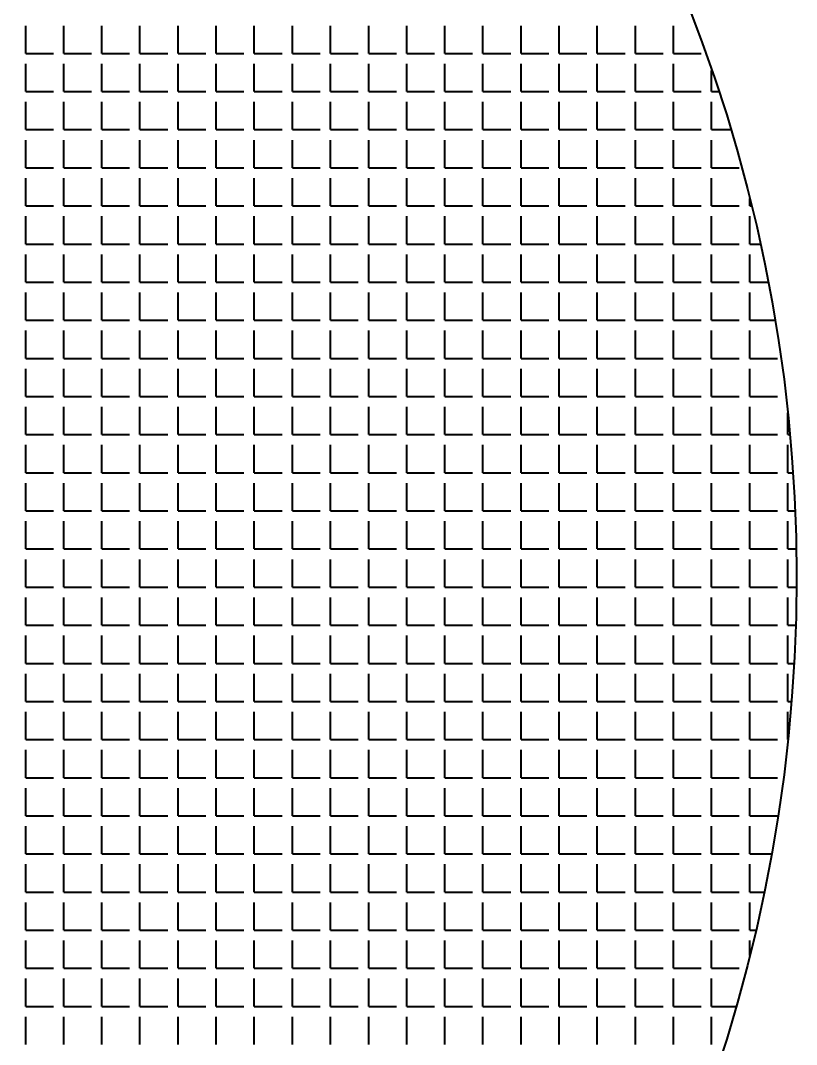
# Model space of a CAD drawing. Header units: millimetres. Extents: x 895788 to 1136524, y -21936 to 400945.
# Drawn here: x 929204.08 to 929220.85, y 272926.91 to 272949.03 of the extents above; entities that cross this region are included whole.
import ezdxf

# ---------------------------------------------------------------- set-up
doc = ezdxf.new("R2010")
doc.units = ezdxf.units.MM
doc.layers.add('GRANIT', color=10, linetype='Continuous', lineweight=30)

msp = doc.modelspace()

# ---------------------------------------------------------------- linework, layer by layer
at = {"layer": 'GRANIT', "color": 0, "linetype": 'Continuous', "lineweight": 40}
for p, q in [((929204.19, 272948.32), (929204.19, 272948.919)), ((929205.013, 272948.32), (929205.013, 272948.919)), ((929205.837, 272948.32), (929205.837, 272948.919)), ((929206.66, 272948.32), (929206.66, 272948.919)), ((929207.484, 272948.32), (929207.484, 272948.919)), ((929208.307, 272948.32), (929208.307, 272948.919)), ((929209.131, 272948.32), (929209.131, 272948.919)), ((929209.955, 272948.32), (929209.955, 272948.919)), ((929210.778, 272948.32), (929210.778, 272948.919)), ((929211.602, 272948.32), (929211.602, 272948.919)), ((929212.425, 272948.32), (929212.425, 272948.919)), ((929213.249, 272948.32), (929213.249, 272948.919)), ((929214.072, 272948.32), (929214.072, 272948.919)), ((929214.896, 272948.32), (929214.896, 272948.919)), ((929215.719, 272948.32), (929215.719, 272948.919)), ((929216.543, 272948.32), (929216.543, 272948.919)), ((929217.366, 272948.32), (929217.366, 272948.919)), ((929218.19, 272948.32), (929218.19, 272948.919)), ((929204.19, 272948.32), (929204.789, 272948.32)), ((929205.013, 272948.32), (929205.612, 272948.32)), ((929205.837, 272948.32), (929206.436, 272948.32)), ((929206.66, 272948.32), (929207.259, 272948.32)), ((929207.484, 272948.32), (929208.083, 272948.32)), ((929208.307, 272948.32), (929208.906, 272948.32)), ((929209.131, 272948.32), (929209.73, 272948.32)), ((929209.955, 272948.32), (929210.553, 272948.32)), ((929210.778, 272948.32), (929211.377, 272948.32)), ((929211.602, 272948.32), (929212.201, 272948.32)), ((929212.425, 272948.32), (929213.024, 272948.32)), ((929213.249, 272948.32), (929213.848, 272948.32)), ((929214.072, 272948.32), (929214.671, 272948.32)), ((929214.896, 272948.32), (929215.495, 272948.32)), ((929215.719, 272948.32), (929216.318, 272948.32)), ((929216.543, 272948.32), (929217.142, 272948.32)), ((929217.366, 272948.32), (929217.965, 272948.32)), ((929218.19, 272948.32), (929218.789, 272948.32)), ((929204.19, 272947.496), (929204.19, 272948.095)), ((929205.013, 272947.496), (929205.013, 272948.095)), ((929205.837, 272947.496), (929205.837, 272948.095)), ((929206.66, 272947.496), (929206.66, 272948.095)), ((929207.484, 272947.496), (929207.484, 272948.095)), ((929208.307, 272947.496), (929208.307, 272948.095)), ((929209.131, 272947.496), (929209.131, 272948.095)), ((929209.955, 272947.496), (929209.955, 272948.095)), ((929210.778, 272947.496), (929210.778, 272948.095)), ((929211.602, 272947.496), (929211.602, 272948.095)), ((929212.425, 272947.496), (929212.425, 272948.095)), ((929213.249, 272947.496), (929213.249, 272948.095)), ((929214.072, 272947.496), (929214.072, 272948.095)), ((929214.896, 272947.496), (929214.896, 272948.095)), ((929215.719, 272947.496), (929215.719, 272948.095)), ((929216.543, 272947.496), (929216.543, 272948.095)), ((929217.366, 272947.496), (929217.366, 272948.095)), ((929218.19, 272947.496), (929218.19, 272948.095)), ((929219.013, 272947.496), (929219.013, 272947.953)), ((929204.19, 272947.496), (929204.789, 272947.496)), ((929205.013, 272947.496), (929205.612, 272947.496)), ((929205.837, 272947.496), (929206.436, 272947.496)), ((929206.66, 272947.496), (929207.259, 272947.496)), ((929207.484, 272947.496), (929208.083, 272947.496)), ((929208.307, 272947.496), (929208.906, 272947.496)), ((929209.131, 272947.496), (929209.73, 272947.496)), ((929209.955, 272947.496), (929210.553, 272947.496)), ((929210.778, 272947.496), (929211.377, 272947.496)), ((929211.602, 272947.496), (929212.201, 272947.496)), ((929212.425, 272947.496), (929213.024, 272947.496)), ((929213.249, 272947.496), (929213.848, 272947.496)), ((929214.072, 272947.496), (929214.671, 272947.496)), ((929214.896, 272947.496), (929215.495, 272947.496)), ((929215.719, 272947.496), (929216.318, 272947.496)), ((929216.543, 272947.496), (929217.142, 272947.496)), ((929217.366, 272947.496), (929217.965, 272947.496)), ((929218.19, 272947.496), (929218.789, 272947.496)), ((929219.013, 272947.496), (929219.167, 272947.496)), ((929204.19, 272946.673), (929204.19, 272947.272)), ((929205.013, 272946.673), (929205.013, 272947.272)), ((929205.837, 272946.673), (929205.837, 272947.272)), ((929206.66, 272946.673), (929206.66, 272947.272)), ((929207.484, 272946.673), (929207.484, 272947.272)), ((929208.307, 272946.673), (929208.307, 272947.272)), ((929209.131, 272946.673), (929209.131, 272947.272)), ((929209.955, 272946.673), (929209.955, 272947.272)), ((929210.778, 272946.673), (929210.778, 272947.272)), ((929211.602, 272946.673), (929211.602, 272947.272)), ((929212.425, 272946.673), (929212.425, 272947.272)), ((929213.249, 272946.673), (929213.249, 272947.272)), ((929214.072, 272946.673), (929214.072, 272947.272)), ((929214.896, 272946.673), (929214.896, 272947.272)), ((929215.719, 272946.673), (929215.719, 272947.272)), ((929216.543, 272946.673), (929216.543, 272947.272)), ((929217.366, 272946.673), (929217.366, 272947.272)), ((929218.19, 272946.673), (929218.19, 272947.272)), ((929219.013, 272946.673), (929219.013, 272947.272)), ((929204.19, 272946.673), (929204.789, 272946.673)), ((929205.013, 272946.673), (929205.612, 272946.673)), ((929205.837, 272946.673), (929206.436, 272946.673)), ((929206.66, 272946.673), (929207.259, 272946.673)), ((929207.484, 272946.673), (929208.083, 272946.673)), ((929208.307, 272946.673), (929208.906, 272946.673)), ((929209.131, 272946.673), (929209.73, 272946.673)), ((929209.955, 272946.673), (929210.553, 272946.673)), ((929210.778, 272946.673), (929211.377, 272946.673)), ((929211.602, 272946.673), (929212.201, 272946.673)), ((929212.425, 272946.673), (929213.024, 272946.673)), ((929213.249, 272946.673), (929213.848, 272946.673)), ((929214.072, 272946.673), (929214.671, 272946.673)), ((929214.896, 272946.673), (929215.495, 272946.673)), ((929215.719, 272946.673), (929216.318, 272946.673)), ((929216.543, 272946.673), (929217.142, 272946.673)), ((929217.366, 272946.673), (929217.965, 272946.673)), ((929218.19, 272946.673), (929218.789, 272946.673)), ((929219.013, 272946.673), (929219.426, 272946.673)), ((929204.19, 272945.849), (929204.19, 272946.448)), ((929205.013, 272945.849), (929205.013, 272946.448)), ((929205.837, 272945.849), (929205.837, 272946.448)), ((929206.66, 272945.849), (929206.66, 272946.448)), ((929207.484, 272945.849), (929207.484, 272946.448)), ((929208.307, 272945.849), (929208.307, 272946.448)), ((929209.131, 272945.849), (929209.131, 272946.448)), ((929209.955, 272945.849), (929209.955, 272946.448)), ((929210.778, 272945.849), (929210.778, 272946.448)), ((929211.602, 272945.849), (929211.602, 272946.448)), ((929212.425, 272945.849), (929212.425, 272946.448)), ((929213.249, 272945.849), (929213.249, 272946.448)), ((929214.072, 272945.849), (929214.072, 272946.448)), ((929214.896, 272945.849), (929214.896, 272946.448)), ((929215.719, 272945.849), (929215.719, 272946.448)), ((929216.543, 272945.849), (929216.543, 272946.448)), ((929217.366, 272945.849), (929217.366, 272946.448)), ((929218.19, 272945.849), (929218.19, 272946.448)), ((929219.013, 272945.849), (929219.013, 272946.448)), ((929204.19, 272945.849), (929204.789, 272945.849)), ((929205.013, 272945.849), (929205.612, 272945.849)), ((929205.837, 272945.849), (929206.436, 272945.849)), ((929206.66, 272945.849), (929207.259, 272945.849)), ((929207.484, 272945.849), (929208.083, 272945.849)), ((929208.307, 272945.849), (929208.906, 272945.849)), ((929209.131, 272945.849), (929209.73, 272945.849)), ((929209.955, 272945.849), (929210.553, 272945.849)), ((929210.778, 272945.849), (929211.377, 272945.849)), ((929211.602, 272945.849), (929212.201, 272945.849)), ((929212.425, 272945.849), (929213.024, 272945.849)), ((929213.249, 272945.849), (929213.848, 272945.849)), ((929214.072, 272945.849), (929214.671, 272945.849)), ((929214.896, 272945.849), (929215.495, 272945.849)), ((929215.719, 272945.849), (929216.318, 272945.849)), ((929216.543, 272945.849), (929217.142, 272945.849)), ((929217.366, 272945.849), (929217.965, 272945.849)), ((929218.19, 272945.849), (929218.789, 272945.849)), ((929219.013, 272945.849), (929219.612, 272945.849)), ((929204.19, 272945.026), (929204.19, 272945.625)), ((929205.013, 272945.026), (929205.013, 272945.625)), ((929205.837, 272945.026), (929205.837, 272945.625)), ((929206.66, 272945.026), (929206.66, 272945.625)), ((929207.484, 272945.026), (929207.484, 272945.625)), ((929208.307, 272945.026), (929208.307, 272945.625)), ((929209.131, 272945.026), (929209.131, 272945.625)), ((929209.955, 272945.026), (929209.955, 272945.625)), ((929210.778, 272945.026), (929210.778, 272945.625)), ((929211.602, 272945.026), (929211.602, 272945.625)), ((929212.425, 272945.026), (929212.425, 272945.625)), ((929213.249, 272945.026), (929213.249, 272945.625)), ((929214.072, 272945.026), (929214.072, 272945.625)), ((929214.896, 272945.026), (929214.896, 272945.625)), ((929215.719, 272945.026), (929215.719, 272945.625)), ((929216.543, 272945.026), (929216.543, 272945.625)), ((929217.366, 272945.026), (929217.366, 272945.625)), ((929218.19, 272945.026), (929218.19, 272945.625)), ((929219.013, 272945.026), (929219.013, 272945.625)), ((929219.837, 272945.026), (929219.837, 272945.184)), ((929204.19, 272945.026), (929204.789, 272945.026)), ((929205.013, 272945.026), (929205.612, 272945.026)), ((929205.837, 272945.026), (929206.436, 272945.026)), ((929206.66, 272945.026), (929207.259, 272945.026)), ((929207.484, 272945.026), (929208.083, 272945.026)), ((929208.307, 272945.026), (929208.906, 272945.026)), ((929209.131, 272945.026), (929209.73, 272945.026)), ((929209.955, 272945.026), (929210.553, 272945.026)), ((929210.778, 272945.026), (929211.377, 272945.026)), ((929211.602, 272945.026), (929212.201, 272945.026)), ((929212.425, 272945.026), (929213.024, 272945.026)), ((929213.249, 272945.026), (929213.848, 272945.026)), ((929214.072, 272945.026), (929214.671, 272945.026)), ((929214.896, 272945.026), (929215.495, 272945.026)), ((929215.719, 272945.026), (929216.318, 272945.026)), ((929216.543, 272945.026), (929217.142, 272945.026)), ((929217.366, 272945.026), (929217.965, 272945.026)), ((929218.19, 272945.026), (929218.789, 272945.026)), ((929219.013, 272945.026), (929219.612, 272945.026)), ((929219.837, 272945.026), (929219.876, 272945.026)), ((929204.19, 272944.202), (929204.19, 272944.801)), ((929205.013, 272944.202), (929205.013, 272944.801)), ((929205.837, 272944.202), (929205.837, 272944.801)), ((929206.66, 272944.202), (929206.66, 272944.801)), ((929207.484, 272944.202), (929207.484, 272944.801)), ((929208.307, 272944.202), (929208.307, 272944.801)), ((929209.131, 272944.202), (929209.131, 272944.801)), ((929209.955, 272944.202), (929209.955, 272944.801)), ((929210.778, 272944.202), (929210.778, 272944.801)), ((929211.602, 272944.202), (929211.602, 272944.801)), ((929212.425, 272944.202), (929212.425, 272944.801)), ((929213.249, 272944.202), (929213.249, 272944.801)), ((929214.072, 272944.202), (929214.072, 272944.801)), ((929214.896, 272944.202), (929214.896, 272944.801)), ((929215.719, 272944.202), (929215.719, 272944.801)), ((929216.543, 272944.202), (929216.543, 272944.801)), ((929217.366, 272944.202), (929217.366, 272944.801)), ((929218.19, 272944.202), (929218.19, 272944.801)), ((929219.013, 272944.202), (929219.013, 272944.801)), ((929219.837, 272944.202), (929219.837, 272944.801)), ((929204.19, 272944.202), (929204.789, 272944.202)), ((929205.013, 272944.202), (929205.612, 272944.202)), ((929205.837, 272944.202), (929206.436, 272944.202)), ((929206.66, 272944.202), (929207.259, 272944.202)), ((929207.484, 272944.202), (929208.083, 272944.202)), ((929208.307, 272944.202), (929208.906, 272944.202)), ((929209.131, 272944.202), (929209.73, 272944.202)), ((929209.955, 272944.202), (929210.553, 272944.202)), ((929210.778, 272944.202), (929211.377, 272944.202)), ((929211.602, 272944.202), (929212.201, 272944.202)), ((929212.425, 272944.202), (929213.024, 272944.202)), ((929213.249, 272944.202), (929213.848, 272944.202)), ((929214.072, 272944.202), (929214.671, 272944.202)), ((929214.896, 272944.202), (929215.495, 272944.202)), ((929215.719, 272944.202), (929216.318, 272944.202)), ((929216.543, 272944.202), (929217.142, 272944.202)), ((929217.366, 272944.202), (929217.965, 272944.202)), ((929218.19, 272944.202), (929218.789, 272944.202)), ((929219.013, 272944.202), (929219.612, 272944.202)), ((929219.837, 272944.202), (929220.068, 272944.202)), ((929204.19, 272943.379), (929204.19, 272943.978)), ((929205.013, 272943.379), (929205.013, 272943.978)), ((929205.837, 272943.379), (929205.837, 272943.978)), ((929206.66, 272943.379), (929206.66, 272943.978)), ((929207.484, 272943.379), (929207.484, 272943.978)), ((929208.307, 272943.379), (929208.307, 272943.978)), ((929209.131, 272943.379), (929209.131, 272943.978)), ((929209.955, 272943.379), (929209.955, 272943.978)), ((929210.778, 272943.379), (929210.778, 272943.978)), ((929211.602, 272943.379), (929211.602, 272943.978)), ((929212.425, 272943.379), (929212.425, 272943.978)), ((929213.249, 272943.379), (929213.249, 272943.978)), ((929214.072, 272943.379), (929214.072, 272943.978)), ((929214.896, 272943.379), (929214.896, 272943.978)), ((929215.719, 272943.379), (929215.719, 272943.978)), ((929216.543, 272943.379), (929216.543, 272943.978)), ((929217.366, 272943.379), (929217.366, 272943.978)), ((929218.19, 272943.379), (929218.19, 272943.978)), ((929219.013, 272943.379), (929219.013, 272943.978)), ((929219.837, 272943.379), (929219.837, 272943.978)), ((929204.19, 272943.379), (929204.789, 272943.379)), ((929205.013, 272943.379), (929205.612, 272943.379)), ((929205.837, 272943.379), (929206.436, 272943.379)), ((929206.66, 272943.379), (929207.259, 272943.379)), ((929207.484, 272943.379), (929208.083, 272943.379)), ((929208.307, 272943.379), (929208.906, 272943.379)), ((929209.131, 272943.379), (929209.73, 272943.379)), ((929209.955, 272943.379), (929210.553, 272943.379)), ((929210.778, 272943.379), (929211.377, 272943.379)), ((929211.602, 272943.379), (929212.201, 272943.379)), ((929212.425, 272943.379), (929213.024, 272943.379)), ((929213.249, 272943.379), (929213.848, 272943.379)), ((929214.072, 272943.379), (929214.671, 272943.379)), ((929214.896, 272943.379), (929215.495, 272943.379)), ((929215.719, 272943.379), (929216.318, 272943.379)), ((929216.543, 272943.379), (929217.142, 272943.379)), ((929217.366, 272943.379), (929217.965, 272943.379)), ((929218.19, 272943.379), (929218.789, 272943.379)), ((929219.013, 272943.379), (929219.612, 272943.379)), ((929219.837, 272943.379), (929220.238, 272943.379)), ((929204.19, 272942.555), (929204.19, 272943.154)), ((929205.013, 272942.555), (929205.013, 272943.154)), ((929205.837, 272942.555), (929205.837, 272943.154)), ((929206.66, 272942.555), (929206.66, 272943.154)), ((929207.484, 272942.555), (929207.484, 272943.154)), ((929208.307, 272942.555), (929208.307, 272943.154)), ((929209.131, 272942.555), (929209.131, 272943.154)), ((929209.955, 272942.555), (929209.955, 272943.154)), ((929210.778, 272942.555), (929210.778, 272943.154)), ((929211.602, 272942.555), (929211.602, 272943.154)), ((929212.425, 272942.555), (929212.425, 272943.154)), ((929213.249, 272942.555), (929213.249, 272943.154)), ((929214.072, 272942.555), (929214.072, 272943.154)), ((929214.896, 272942.555), (929214.896, 272943.154)), ((929215.719, 272942.555), (929215.719, 272943.154)), ((929216.543, 272942.555), (929216.543, 272943.154)), ((929217.366, 272942.555), (929217.366, 272943.154)), ((929218.19, 272942.555), (929218.19, 272943.154)), ((929219.013, 272942.555), (929219.013, 272943.154)), ((929219.837, 272942.555), (929219.837, 272943.154)), ((929204.19, 272942.555), (929204.789, 272942.555)), ((929205.013, 272942.555), (929205.612, 272942.555)), ((929205.837, 272942.555), (929206.436, 272942.555)), ((929206.66, 272942.555), (929207.259, 272942.555)), ((929207.484, 272942.555), (929208.083, 272942.555)), ((929208.307, 272942.555), (929208.906, 272942.555)), ((929209.131, 272942.555), (929209.73, 272942.555)), ((929209.955, 272942.555), (929210.553, 272942.555)), ((929210.778, 272942.555), (929211.377, 272942.555)), ((929211.602, 272942.555), (929212.201, 272942.555)), ((929212.425, 272942.555), (929213.024, 272942.555)), ((929213.249, 272942.555), (929213.848, 272942.555)), ((929214.072, 272942.555), (929214.671, 272942.555)), ((929214.896, 272942.555), (929215.495, 272942.555)), ((929215.719, 272942.555), (929216.318, 272942.555)), ((929216.543, 272942.555), (929217.142, 272942.555)), ((929217.366, 272942.555), (929217.965, 272942.555)), ((929218.19, 272942.555), (929218.789, 272942.555)), ((929219.013, 272942.555), (929219.612, 272942.555)), ((929219.837, 272942.555), (929220.386, 272942.555)), ((929204.19, 272941.732), (929204.19, 272942.331)), ((929205.013, 272941.732), (929205.013, 272942.331)), ((929205.837, 272941.732), (929205.837, 272942.331)), ((929206.66, 272941.732), (929206.66, 272942.331)), ((929207.484, 272941.732), (929207.484, 272942.331)), ((929208.307, 272941.732), (929208.307, 272942.331)), ((929209.131, 272941.732), (929209.131, 272942.331)), ((929209.955, 272941.732), (929209.955, 272942.331)), ((929210.778, 272941.732), (929210.778, 272942.331)), ((929211.602, 272941.732), (929211.602, 272942.331)), ((929212.425, 272941.732), (929212.425, 272942.331)), ((929213.249, 272941.732), (929213.249, 272942.331)), ((929214.072, 272941.732), (929214.072, 272942.331)), ((929214.896, 272941.732), (929214.896, 272942.331)), ((929215.719, 272941.732), (929215.719, 272942.331)), ((929216.543, 272941.732), (929216.543, 272942.331)), ((929217.366, 272941.732), (929217.366, 272942.331)), ((929218.19, 272941.732), (929218.19, 272942.331)), ((929219.013, 272941.732), (929219.013, 272942.331)), ((929219.837, 272941.732), (929219.837, 272942.331)), ((929204.19, 272941.732), (929204.789, 272941.732)), ((929205.013, 272941.732), (929205.612, 272941.732)), ((929205.837, 272941.732), (929206.436, 272941.732)), ((929206.66, 272941.732), (929207.259, 272941.732)), ((929207.484, 272941.732), (929208.083, 272941.732)), ((929208.307, 272941.732), (929208.906, 272941.732)), ((929209.131, 272941.732), (929209.73, 272941.732)), ((929209.955, 272941.732), (929210.553, 272941.732)), ((929210.778, 272941.732), (929211.377, 272941.732)), ((929211.602, 272941.732), (929212.201, 272941.732)), ((929212.425, 272941.732), (929213.024, 272941.732)), ((929213.249, 272941.732), (929213.848, 272941.732)), ((929214.072, 272941.732), (929214.671, 272941.732)), ((929214.896, 272941.732), (929215.495, 272941.732)), ((929215.719, 272941.732), (929216.318, 272941.732)), ((929216.543, 272941.732), (929217.142, 272941.732)), ((929217.366, 272941.732), (929217.965, 272941.732)), ((929218.19, 272941.732), (929218.789, 272941.732)), ((929219.013, 272941.732), (929219.612, 272941.732)), ((929219.837, 272941.732), (929220.436, 272941.732)), ((929204.19, 272940.908), (929204.19, 272941.507)), ((929205.013, 272940.908), (929205.013, 272941.507)), ((929205.837, 272940.908), (929205.837, 272941.507)), ((929206.66, 272940.908), (929206.66, 272941.507)), ((929207.484, 272940.908), (929207.484, 272941.507)), ((929208.307, 272940.908), (929208.307, 272941.507)), ((929209.131, 272940.908), (929209.131, 272941.507)), ((929209.955, 272940.908), (929209.955, 272941.507)), ((929210.778, 272940.908), (929210.778, 272941.507)), ((929211.602, 272940.908), (929211.602, 272941.507)), ((929212.425, 272940.908), (929212.425, 272941.507)), ((929213.249, 272940.908), (929213.249, 272941.507)), ((929214.072, 272940.908), (929214.072, 272941.507)), ((929214.896, 272940.908), (929214.896, 272941.507)), ((929215.719, 272940.908), (929215.719, 272941.507)), ((929216.543, 272940.908), (929216.543, 272941.507)), ((929217.366, 272940.908), (929217.366, 272941.507)), ((929218.19, 272940.908), (929218.19, 272941.507)), ((929219.013, 272940.908), (929219.013, 272941.507)), ((929219.837, 272940.908), (929219.837, 272941.507)), ((929204.19, 272940.908), (929204.789, 272940.908)), ((929205.013, 272940.908), (929205.612, 272940.908)), ((929205.837, 272940.908), (929206.436, 272940.908)), ((929206.66, 272940.908), (929207.259, 272940.908)), ((929207.484, 272940.908), (929208.083, 272940.908)), ((929208.307, 272940.908), (929208.906, 272940.908)), ((929209.131, 272940.908), (929209.73, 272940.908)), ((929209.955, 272940.908), (929210.553, 272940.908)), ((929210.778, 272940.908), (929211.377, 272940.908)), ((929211.602, 272940.908), (929212.201, 272940.908)), ((929212.425, 272940.908), (929213.024, 272940.908)), ((929213.249, 272940.908), (929213.848, 272940.908)), ((929214.072, 272940.908), (929214.671, 272940.908)), ((929214.896, 272940.908), (929215.495, 272940.908)), ((929215.719, 272940.908), (929216.318, 272940.908)), ((929216.543, 272940.908), (929217.142, 272940.908)), ((929217.366, 272940.908), (929217.965, 272940.908)), ((929218.19, 272940.908), (929218.789, 272940.908)), ((929219.013, 272940.908), (929219.612, 272940.908)), ((929219.837, 272940.908), (929220.436, 272940.908)), ((929204.19, 272940.085), (929204.19, 272940.683)), ((929205.013, 272940.085), (929205.013, 272940.683)), ((929205.837, 272940.085), (929205.837, 272940.683)), ((929206.66, 272940.085), (929206.66, 272940.683)), ((929207.484, 272940.085), (929207.484, 272940.683)), ((929208.307, 272940.085), (929208.307, 272940.683)), ((929209.131, 272940.085), (929209.131, 272940.683)), ((929209.955, 272940.085), (929209.955, 272940.683)), ((929210.778, 272940.085), (929210.778, 272940.683)), ((929211.602, 272940.085), (929211.602, 272940.683)), ((929212.425, 272940.085), (929212.425, 272940.683)), ((929213.249, 272940.085), (929213.249, 272940.683)), ((929214.072, 272940.085), (929214.072, 272940.683)), ((929214.896, 272940.085), (929214.896, 272940.683)), ((929215.719, 272940.085), (929215.719, 272940.683)), ((929216.543, 272940.085), (929216.543, 272940.683)), ((929217.366, 272940.085), (929217.366, 272940.683)), ((929218.19, 272940.085), (929218.19, 272940.683)), ((929219.013, 272940.085), (929219.013, 272940.683)), ((929219.837, 272940.085), (929219.837, 272940.683)), ((929220.66, 272940.085), (929220.66, 272940.552)), ((929204.19, 272940.085), (929204.789, 272940.085)), ((929205.013, 272940.085), (929205.612, 272940.085)), ((929205.837, 272940.085), (929206.436, 272940.085)), ((929206.66, 272940.085), (929207.259, 272940.085)), ((929207.484, 272940.085), (929208.083, 272940.085)), ((929208.307, 272940.085), (929208.906, 272940.085)), ((929209.131, 272940.085), (929209.73, 272940.085)), ((929209.955, 272940.085), (929210.553, 272940.085)), ((929210.778, 272940.085), (929211.377, 272940.085)), ((929211.602, 272940.085), (929212.201, 272940.085)), ((929212.425, 272940.085), (929213.024, 272940.085)), ((929213.249, 272940.085), (929213.848, 272940.085)), ((929214.072, 272940.085), (929214.671, 272940.085)), ((929214.896, 272940.085), (929215.495, 272940.085)), ((929215.719, 272940.085), (929216.318, 272940.085)), ((929216.543, 272940.085), (929217.142, 272940.085)), ((929217.366, 272940.085), (929217.965, 272940.085)), ((929218.19, 272940.085), (929218.789, 272940.085)), ((929219.013, 272940.085), (929219.612, 272940.085)), ((929219.837, 272940.085), (929220.436, 272940.085)), ((929220.66, 272940.085), (929220.707, 272940.085)), ((929204.19, 272939.261), (929204.19, 272939.86)), ((929205.013, 272939.261), (929205.013, 272939.86)), ((929205.837, 272939.261), (929205.837, 272939.86)), ((929206.66, 272939.261), (929206.66, 272939.86)), ((929207.484, 272939.261), (929207.484, 272939.86)), ((929208.307, 272939.261), (929208.307, 272939.86)), ((929209.131, 272939.261), (929209.131, 272939.86)), ((929209.955, 272939.261), (929209.955, 272939.86)), ((929210.778, 272939.261), (929210.778, 272939.86)), ((929211.602, 272939.261), (929211.602, 272939.86)), ((929212.425, 272939.261), (929212.425, 272939.86)), ((929213.249, 272939.261), (929213.249, 272939.86)), ((929214.072, 272939.261), (929214.072, 272939.86)), ((929214.896, 272939.261), (929214.896, 272939.86)), ((929215.719, 272939.261), (929215.719, 272939.86)), ((929216.543, 272939.261), (929216.543, 272939.86)), ((929217.366, 272939.261), (929217.366, 272939.86)), ((929218.19, 272939.261), (929218.19, 272939.86)), ((929219.013, 272939.261), (929219.013, 272939.86)), ((929219.837, 272939.261), (929219.837, 272939.86)), ((929220.66, 272939.261), (929220.66, 272939.86)), ((929204.19, 272939.261), (929204.789, 272939.261)), ((929205.013, 272939.261), (929205.612, 272939.261)), ((929205.837, 272939.261), (929206.436, 272939.261)), ((929206.66, 272939.261), (929207.259, 272939.261)), ((929207.484, 272939.261), (929208.083, 272939.261)), ((929208.307, 272939.261), (929208.906, 272939.261)), ((929209.131, 272939.261), (929209.73, 272939.261)), ((929209.955, 272939.261), (929210.553, 272939.261)), ((929210.778, 272939.261), (929211.377, 272939.261)), ((929211.602, 272939.261), (929212.201, 272939.261)), ((929212.425, 272939.261), (929213.024, 272939.261)), ((929213.249, 272939.261), (929213.848, 272939.261)), ((929214.072, 272939.261), (929214.671, 272939.261)), ((929214.896, 272939.261), (929215.495, 272939.261)), ((929215.719, 272939.261), (929216.318, 272939.261)), ((929216.543, 272939.261), (929217.142, 272939.261)), ((929217.366, 272939.261), (929217.965, 272939.261)), ((929218.19, 272939.261), (929218.789, 272939.261)), ((929219.013, 272939.261), (929219.612, 272939.261)), ((929219.837, 272939.261), (929220.436, 272939.261)), ((929220.66, 272939.261), (929220.772, 272939.261)), ((929204.19, 272938.437), (929204.19, 272939.036)), ((929205.013, 272938.437), (929205.013, 272939.036)), ((929205.837, 272938.437), (929205.837, 272939.036)), ((929206.66, 272938.437), (929206.66, 272939.036)), ((929207.484, 272938.437), (929207.484, 272939.036)), ((929208.307, 272938.437), (929208.307, 272939.036)), ((929209.131, 272938.437), (929209.131, 272939.036)), ((929209.955, 272938.437), (929209.955, 272939.036)), ((929210.778, 272938.437), (929210.778, 272939.036)), ((929211.602, 272938.437), (929211.602, 272939.036)), ((929212.425, 272938.437), (929212.425, 272939.036)), ((929213.249, 272938.437), (929213.249, 272939.036)), ((929214.072, 272938.437), (929214.072, 272939.036)), ((929214.896, 272938.437), (929214.896, 272939.036)), ((929215.719, 272938.437), (929215.719, 272939.036)), ((929216.543, 272938.437), (929216.543, 272939.036)), ((929217.366, 272938.437), (929217.366, 272939.036)), ((929218.19, 272938.437), (929218.19, 272939.036)), ((929219.013, 272938.437), (929219.013, 272939.036)), ((929219.837, 272938.437), (929219.837, 272939.036)), ((929220.66, 272938.437), (929220.66, 272939.036)), ((929204.19, 272938.437), (929204.789, 272938.437)), ((929205.013, 272938.437), (929205.612, 272938.437)), ((929205.837, 272938.437), (929206.436, 272938.437)), ((929206.66, 272938.437), (929207.259, 272938.437)), ((929207.484, 272938.437), (929208.083, 272938.437)), ((929208.307, 272938.437), (929208.906, 272938.437)), ((929209.131, 272938.437), (929209.73, 272938.437)), ((929209.955, 272938.437), (929210.553, 272938.437)), ((929210.778, 272938.437), (929211.377, 272938.437)), ((929211.602, 272938.437), (929212.201, 272938.437)), ((929212.425, 272938.437), (929213.024, 272938.437)), ((929213.249, 272938.437), (929213.848, 272938.437)), ((929214.072, 272938.437), (929214.671, 272938.437)), ((929214.896, 272938.437), (929215.495, 272938.437)), ((929215.719, 272938.437), (929216.318, 272938.437)), ((929216.543, 272938.437), (929217.142, 272938.437)), ((929217.366, 272938.437), (929217.965, 272938.437)), ((929218.19, 272938.437), (929218.789, 272938.437)), ((929219.013, 272938.437), (929219.612, 272938.437)), ((929219.837, 272938.437), (929220.436, 272938.437)), ((929220.66, 272938.437), (929220.818, 272938.437)), ((929204.19, 272937.614), (929204.19, 272938.213)), ((929205.013, 272937.614), (929205.013, 272938.213)), ((929205.837, 272937.614), (929205.837, 272938.213)), ((929206.66, 272937.614), (929206.66, 272938.213)), ((929207.484, 272937.614), (929207.484, 272938.213)), ((929208.307, 272937.614), (929208.307, 272938.213)), ((929209.131, 272937.614), (929209.131, 272938.213)), ((929209.955, 272937.614), (929209.955, 272938.213)), ((929210.778, 272937.614), (929210.778, 272938.213)), ((929211.602, 272937.614), (929211.602, 272938.213)), ((929212.425, 272937.614), (929212.425, 272938.213)), ((929213.249, 272937.614), (929213.249, 272938.213)), ((929214.072, 272937.614), (929214.072, 272938.213)), ((929214.896, 272937.614), (929214.896, 272938.213)), ((929215.719, 272937.614), (929215.719, 272938.213)), ((929216.543, 272937.614), (929216.543, 272938.213)), ((929217.366, 272937.614), (929217.366, 272938.213)), ((929218.19, 272937.614), (929218.19, 272938.213)), ((929219.013, 272937.614), (929219.013, 272938.213)), ((929219.837, 272937.614), (929219.837, 272938.213)), ((929220.66, 272937.614), (929220.66, 272938.213)), ((929204.19, 272937.614), (929204.789, 272937.614)), ((929205.013, 272937.614), (929205.612, 272937.614)), ((929205.837, 272937.614), (929206.436, 272937.614)), ((929206.66, 272937.614), (929207.259, 272937.614)), ((929207.484, 272937.614), (929208.083, 272937.614)), ((929208.307, 272937.614), (929208.906, 272937.614)), ((929209.131, 272937.614), (929209.73, 272937.614)), ((929209.955, 272937.614), (929210.553, 272937.614)), ((929210.778, 272937.614), (929211.377, 272937.614)), ((929211.602, 272937.614), (929212.201, 272937.614)), ((929212.425, 272937.614), (929213.024, 272937.614)), ((929213.249, 272937.614), (929213.848, 272937.614)), ((929214.072, 272937.614), (929214.671, 272937.614)), ((929214.896, 272937.614), (929215.495, 272937.614)), ((929215.719, 272937.614), (929216.318, 272937.614)), ((929216.543, 272937.614), (929217.142, 272937.614)), ((929217.366, 272937.614), (929217.965, 272937.614)), ((929218.19, 272937.614), (929218.789, 272937.614)), ((929219.013, 272937.614), (929219.612, 272937.614)), ((929219.837, 272937.614), (929220.436, 272937.614)), ((929220.66, 272937.614), (929220.843, 272937.614)), ((929204.19, 272936.79), (929204.19, 272937.389)), ((929205.013, 272936.79), (929205.013, 272937.389)), ((929205.837, 272936.79), (929205.837, 272937.389)), ((929206.66, 272936.79), (929206.66, 272937.389)), ((929207.484, 272936.79), (929207.484, 272937.389)), ((929208.307, 272936.79), (929208.307, 272937.389)), ((929209.131, 272936.79), (929209.131, 272937.389)), ((929209.955, 272936.79), (929209.955, 272937.389)), ((929210.778, 272936.79), (929210.778, 272937.389)), ((929211.602, 272936.79), (929211.602, 272937.389)), ((929212.425, 272936.79), (929212.425, 272937.389)), ((929213.249, 272936.79), (929213.249, 272937.389)), ((929214.072, 272936.79), (929214.072, 272937.389)), ((929214.896, 272936.79), (929214.896, 272937.389)), ((929215.719, 272936.79), (929215.719, 272937.389)), ((929216.543, 272936.79), (929216.543, 272937.389)), ((929217.366, 272936.79), (929217.366, 272937.389)), ((929218.19, 272936.79), (929218.19, 272937.389)), ((929219.013, 272936.79), (929219.013, 272937.389)), ((929219.837, 272936.79), (929219.837, 272937.389)), ((929220.66, 272936.79), (929220.66, 272937.389)), ((929204.19, 272936.79), (929204.789, 272936.79)), ((929205.013, 272936.79), (929205.612, 272936.79)), ((929205.837, 272936.79), (929206.436, 272936.79)), ((929206.66, 272936.79), (929207.259, 272936.79)), ((929207.484, 272936.79), (929208.083, 272936.79)), ((929208.307, 272936.79), (929208.906, 272936.79)), ((929209.131, 272936.79), (929209.73, 272936.79)), ((929209.955, 272936.79), (929210.553, 272936.79)), ((929210.778, 272936.79), (929211.377, 272936.79)), ((929211.602, 272936.79), (929212.201, 272936.79)), ((929212.425, 272936.79), (929213.024, 272936.79)), ((929213.249, 272936.79), (929213.848, 272936.79)), ((929214.072, 272936.79), (929214.671, 272936.79)), ((929214.896, 272936.79), (929215.495, 272936.79)), ((929215.719, 272936.79), (929216.318, 272936.79)), ((929216.543, 272936.79), (929217.142, 272936.79)), ((929217.366, 272936.79), (929217.965, 272936.79)), ((929218.19, 272936.79), (929218.789, 272936.79)), ((929219.013, 272936.79), (929219.612, 272936.79)), ((929219.837, 272936.79), (929220.436, 272936.79)), ((929220.66, 272936.79), (929220.847, 272936.79)), ((929204.19, 272935.967), (929204.19, 272936.566)), ((929205.013, 272935.967), (929205.013, 272936.566)), ((929205.837, 272935.967), (929205.837, 272936.566)), ((929206.66, 272935.967), (929206.66, 272936.566)), ((929207.484, 272935.967), (929207.484, 272936.566)), ((929208.307, 272935.967), (929208.307, 272936.566)), ((929209.131, 272935.967), (929209.131, 272936.566)), ((929209.955, 272935.967), (929209.955, 272936.566)), ((929210.778, 272935.967), (929210.778, 272936.566)), ((929211.602, 272935.967), (929211.602, 272936.566)), ((929212.425, 272935.967), (929212.425, 272936.566)), ((929213.249, 272935.967), (929213.249, 272936.566)), ((929214.072, 272935.967), (929214.072, 272936.566)), ((929214.896, 272935.967), (929214.896, 272936.566)), ((929215.719, 272935.967), (929215.719, 272936.566)), ((929216.543, 272935.967), (929216.543, 272936.566)), ((929217.366, 272935.967), (929217.366, 272936.566)), ((929218.19, 272935.967), (929218.19, 272936.566)), ((929219.013, 272935.967), (929219.013, 272936.566)), ((929219.837, 272935.967), (929219.837, 272936.566)), ((929220.66, 272935.967), (929220.66, 272936.566)), ((929204.19, 272935.967), (929204.789, 272935.967)), ((929205.013, 272935.967), (929205.612, 272935.967)), ((929205.837, 272935.967), (929206.436, 272935.967)), ((929206.66, 272935.967), (929207.259, 272935.967)), ((929207.484, 272935.967), (929208.083, 272935.967)), ((929208.307, 272935.967), (929208.906, 272935.967)), ((929209.131, 272935.967), (929209.73, 272935.967)), ((929209.955, 272935.967), (929210.553, 272935.967)), ((929210.778, 272935.967), (929211.377, 272935.967)), ((929211.602, 272935.967), (929212.201, 272935.967)), ((929212.425, 272935.967), (929213.024, 272935.967)), ((929213.249, 272935.967), (929213.848, 272935.967)), ((929214.072, 272935.967), (929214.671, 272935.967)), ((929214.896, 272935.967), (929215.495, 272935.967)), ((929215.719, 272935.967), (929216.318, 272935.967)), ((929216.543, 272935.967), (929217.142, 272935.967)), ((929217.366, 272935.967), (929217.965, 272935.967)), ((929218.19, 272935.967), (929218.789, 272935.967)), ((929219.013, 272935.967), (929219.612, 272935.967)), ((929219.837, 272935.967), (929220.436, 272935.967)), ((929220.66, 272935.967), (929220.832, 272935.967)), ((929204.19, 272935.143), (929204.19, 272935.742)), ((929205.013, 272935.143), (929205.013, 272935.742)), ((929205.837, 272935.143), (929205.837, 272935.742)), ((929206.66, 272935.143), (929206.66, 272935.742)), ((929207.484, 272935.143), (929207.484, 272935.742)), ((929208.307, 272935.143), (929208.307, 272935.742)), ((929209.131, 272935.143), (929209.131, 272935.742)), ((929209.955, 272935.143), (929209.955, 272935.742)), ((929210.778, 272935.143), (929210.778, 272935.742)), ((929211.602, 272935.143), (929211.602, 272935.742)), ((929212.425, 272935.143), (929212.425, 272935.742)), ((929213.249, 272935.143), (929213.249, 272935.742)), ((929214.072, 272935.143), (929214.072, 272935.742)), ((929214.896, 272935.143), (929214.896, 272935.742)), ((929215.719, 272935.143), (929215.719, 272935.742)), ((929216.543, 272935.143), (929216.543, 272935.742)), ((929217.366, 272935.143), (929217.366, 272935.742)), ((929218.19, 272935.143), (929218.19, 272935.742)), ((929219.013, 272935.143), (929219.013, 272935.742)), ((929219.837, 272935.143), (929219.837, 272935.742)), ((929220.66, 272935.143), (929220.66, 272935.742)), ((929204.19, 272935.143), (929204.789, 272935.143)), ((929205.013, 272935.143), (929205.612, 272935.143)), ((929205.837, 272935.143), (929206.436, 272935.143)), ((929206.66, 272935.143), (929207.259, 272935.143)), ((929207.484, 272935.143), (929208.083, 272935.143)), ((929208.307, 272935.143), (929208.906, 272935.143)), ((929209.131, 272935.143), (929209.73, 272935.143)), ((929209.955, 272935.143), (929210.553, 272935.143)), ((929210.778, 272935.143), (929211.377, 272935.143)), ((929211.602, 272935.143), (929212.201, 272935.143)), ((929212.425, 272935.143), (929213.024, 272935.143)), ((929213.249, 272935.143), (929213.848, 272935.143)), ((929214.072, 272935.143), (929214.671, 272935.143)), ((929214.896, 272935.143), (929215.495, 272935.143)), ((929215.719, 272935.143), (929216.318, 272935.143)), ((929216.543, 272935.143), (929217.142, 272935.143)), ((929217.366, 272935.143), (929217.965, 272935.143)), ((929218.19, 272935.143), (929218.789, 272935.143)), ((929219.013, 272935.143), (929219.612, 272935.143)), ((929219.837, 272935.143), (929220.436, 272935.143)), ((929220.66, 272935.143), (929220.796, 272935.143)), ((929204.19, 272934.32), (929204.19, 272934.919)), ((929205.013, 272934.32), (929205.013, 272934.919)), ((929205.837, 272934.32), (929205.837, 272934.919)), ((929206.66, 272934.32), (929206.66, 272934.919)), ((929207.484, 272934.32), (929207.484, 272934.919)), ((929208.307, 272934.32), (929208.307, 272934.919)), ((929209.131, 272934.32), (929209.131, 272934.919)), ((929209.955, 272934.32), (929209.955, 272934.919)), ((929210.778, 272934.32), (929210.778, 272934.919)), ((929211.602, 272934.32), (929211.602, 272934.919)), ((929212.425, 272934.32), (929212.425, 272934.919)), ((929213.249, 272934.32), (929213.249, 272934.919)), ((929214.072, 272934.32), (929214.072, 272934.919)), ((929214.896, 272934.32), (929214.896, 272934.919)), ((929215.719, 272934.32), (929215.719, 272934.919)), ((929216.543, 272934.32), (929216.543, 272934.919)), ((929217.366, 272934.32), (929217.366, 272934.919)), ((929218.19, 272934.32), (929218.19, 272934.919)), ((929219.013, 272934.32), (929219.013, 272934.919)), ((929219.837, 272934.32), (929219.837, 272934.919)), ((929220.66, 272934.32), (929220.66, 272934.919)), ((929204.19, 272934.32), (929204.789, 272934.32)), ((929205.013, 272934.32), (929205.612, 272934.32)), ((929205.837, 272934.32), (929206.436, 272934.32)), ((929206.66, 272934.32), (929207.259, 272934.32)), ((929207.484, 272934.32), (929208.083, 272934.32)), ((929208.307, 272934.32), (929208.906, 272934.32)), ((929209.131, 272934.32), (929209.73, 272934.32)), ((929209.955, 272934.32), (929210.553, 272934.32)), ((929210.778, 272934.32), (929211.377, 272934.32)), ((929211.602, 272934.32), (929212.201, 272934.32)), ((929212.425, 272934.32), (929213.024, 272934.32)), ((929213.249, 272934.32), (929213.848, 272934.32)), ((929214.072, 272934.32), (929214.671, 272934.32)), ((929214.896, 272934.32), (929215.495, 272934.32)), ((929215.719, 272934.32), (929216.318, 272934.32)), ((929216.543, 272934.32), (929217.142, 272934.32)), ((929217.366, 272934.32), (929217.965, 272934.32)), ((929218.19, 272934.32), (929218.789, 272934.32)), ((929219.013, 272934.32), (929219.612, 272934.32)), ((929219.837, 272934.32), (929220.436, 272934.32)), ((929220.66, 272934.32), (929220.74, 272934.32)), ((929204.19, 272933.496), (929204.19, 272934.095)), ((929205.013, 272933.496), (929205.013, 272934.095)), ((929205.837, 272933.496), (929205.837, 272934.095)), ((929206.66, 272933.496), (929206.66, 272934.095)), ((929207.484, 272933.496), (929207.484, 272934.095)), ((929208.307, 272933.496), (929208.307, 272934.095)), ((929209.131, 272933.496), (929209.131, 272934.095)), ((929209.955, 272933.496), (929209.955, 272934.095)), ((929210.778, 272933.496), (929210.778, 272934.095)), ((929211.602, 272933.496), (929211.602, 272934.095)), ((929212.425, 272933.496), (929212.425, 272934.095)), ((929213.249, 272933.496), (929213.249, 272934.095)), ((929214.072, 272933.496), (929214.072, 272934.095)), ((929214.896, 272933.496), (929214.896, 272934.095)), ((929215.719, 272933.496), (929215.719, 272934.095)), ((929216.543, 272933.496), (929216.543, 272934.095)), ((929217.366, 272933.496), (929217.366, 272934.095)), ((929218.19, 272933.496), (929218.19, 272934.095)), ((929219.013, 272933.496), (929219.013, 272934.095)), ((929219.837, 272933.496), (929219.837, 272934.095)), ((929220.66, 272933.496), (929220.66, 272934.095)), ((929204.19, 272933.496), (929204.789, 272933.496)), ((929205.013, 272933.496), (929205.612, 272933.496)), ((929205.837, 272933.496), (929206.436, 272933.496)), ((929206.66, 272933.496), (929207.259, 272933.496)), ((929207.484, 272933.496), (929208.083, 272933.496)), ((929208.307, 272933.496), (929208.906, 272933.496)), ((929209.131, 272933.496), (929209.73, 272933.496)), ((929209.955, 272933.496), (929210.553, 272933.496)), ((929210.778, 272933.496), (929211.377, 272933.496)), ((929211.602, 272933.496), (929212.201, 272933.496)), ((929212.425, 272933.496), (929213.024, 272933.496)), ((929213.249, 272933.496), (929213.848, 272933.496)), ((929214.072, 272933.496), (929214.671, 272933.496)), ((929214.896, 272933.496), (929215.495, 272933.496)), ((929215.719, 272933.496), (929216.318, 272933.496)), ((929216.543, 272933.496), (929217.142, 272933.496)), ((929217.366, 272933.496), (929217.965, 272933.496)), ((929218.19, 272933.496), (929218.789, 272933.496)), ((929219.013, 272933.496), (929219.612, 272933.496)), ((929219.837, 272933.496), (929220.436, 272933.496)), ((929220.66, 272933.496), (929220.664, 272933.496)), ((929204.19, 272932.673), (929204.19, 272933.272)), ((929205.013, 272932.673), (929205.013, 272933.272)), ((929205.837, 272932.673), (929205.837, 272933.272)), ((929206.66, 272932.673), (929206.66, 272933.272)), ((929207.484, 272932.673), (929207.484, 272933.272)), ((929208.307, 272932.673), (929208.307, 272933.272)), ((929209.131, 272932.673), (929209.131, 272933.272)), ((929209.955, 272932.673), (929209.955, 272933.272)), ((929210.778, 272932.673), (929210.778, 272933.272)), ((929211.602, 272932.673), (929211.602, 272933.272)), ((929212.425, 272932.673), (929212.425, 272933.272)), ((929213.249, 272932.673), (929213.249, 272933.272)), ((929214.072, 272932.673), (929214.072, 272933.272)), ((929214.896, 272932.673), (929214.896, 272933.272)), ((929215.719, 272932.673), (929215.719, 272933.272)), ((929216.543, 272932.673), (929216.543, 272933.272)), ((929217.366, 272932.673), (929217.366, 272933.272)), ((929218.19, 272932.673), (929218.19, 272933.272)), ((929219.013, 272932.673), (929219.013, 272933.272)), ((929219.837, 272932.673), (929219.837, 272933.272)), ((929204.19, 272932.673), (929204.789, 272932.673)), ((929205.013, 272932.673), (929205.612, 272932.673)), ((929205.837, 272932.673), (929206.436, 272932.673)), ((929206.66, 272932.673), (929207.259, 272932.673)), ((929207.484, 272932.673), (929208.083, 272932.673)), ((929208.307, 272932.673), (929208.906, 272932.673)), ((929209.131, 272932.673), (929209.73, 272932.673)), ((929209.955, 272932.673), (929210.553, 272932.673)), ((929210.778, 272932.673), (929211.377, 272932.673)), ((929211.602, 272932.673), (929212.201, 272932.673)), ((929212.425, 272932.673), (929213.024, 272932.673)), ((929213.249, 272932.673), (929213.848, 272932.673)), ((929214.072, 272932.673), (929214.671, 272932.673)), ((929214.896, 272932.673), (929215.495, 272932.673)), ((929215.719, 272932.673), (929216.318, 272932.673)), ((929216.543, 272932.673), (929217.142, 272932.673)), ((929217.366, 272932.673), (929217.965, 272932.673)), ((929218.19, 272932.673), (929218.789, 272932.673)), ((929219.013, 272932.673), (929219.612, 272932.673)), ((929219.837, 272932.673), (929220.436, 272932.673)), ((929204.19, 272931.849), (929204.19, 272932.448)), ((929205.013, 272931.849), (929205.013, 272932.448)), ((929205.837, 272931.849), (929205.837, 272932.448)), ((929206.66, 272931.849), (929206.66, 272932.448)), ((929207.484, 272931.849), (929207.484, 272932.448)), ((929208.307, 272931.849), (929208.307, 272932.448)), ((929209.131, 272931.849), (929209.131, 272932.448)), ((929209.955, 272931.849), (929209.955, 272932.448)), ((929210.778, 272931.849), (929210.778, 272932.448)), ((929211.602, 272931.849), (929211.602, 272932.448)), ((929212.425, 272931.849), (929212.425, 272932.448)), ((929213.249, 272931.849), (929213.249, 272932.448)), ((929214.072, 272931.849), (929214.072, 272932.448)), ((929214.896, 272931.849), (929214.896, 272932.448)), ((929215.719, 272931.849), (929215.719, 272932.448)), ((929216.543, 272931.849), (929216.543, 272932.448)), ((929217.366, 272931.849), (929217.366, 272932.448)), ((929218.19, 272931.849), (929218.19, 272932.448)), ((929219.013, 272931.849), (929219.013, 272932.448)), ((929219.837, 272931.849), (929219.837, 272932.448)), ((929204.19, 272931.849), (929204.789, 272931.849)), ((929205.013, 272931.849), (929205.612, 272931.849)), ((929205.837, 272931.849), (929206.436, 272931.849)), ((929206.66, 272931.849), (929207.259, 272931.849)), ((929207.484, 272931.849), (929208.083, 272931.849)), ((929208.307, 272931.849), (929208.906, 272931.849)), ((929209.131, 272931.849), (929209.73, 272931.849)), ((929209.955, 272931.849), (929210.553, 272931.849)), ((929210.778, 272931.849), (929211.377, 272931.849)), ((929211.602, 272931.849), (929212.201, 272931.849)), ((929212.425, 272931.849), (929213.024, 272931.849)), ((929213.249, 272931.849), (929213.848, 272931.849)), ((929214.072, 272931.849), (929214.671, 272931.849)), ((929214.896, 272931.849), (929215.495, 272931.849)), ((929215.719, 272931.849), (929216.318, 272931.849)), ((929216.543, 272931.849), (929217.142, 272931.849)), ((929217.366, 272931.849), (929217.965, 272931.849)), ((929218.19, 272931.849), (929218.789, 272931.849)), ((929219.013, 272931.849), (929219.612, 272931.849)), ((929219.837, 272931.849), (929220.436, 272931.849)), ((929204.19, 272931.026), (929204.19, 272931.625)), ((929205.013, 272931.026), (929205.013, 272931.625)), ((929205.837, 272931.026), (929205.837, 272931.625)), ((929206.66, 272931.026), (929206.66, 272931.625)), ((929207.484, 272931.026), (929207.484, 272931.625)), ((929208.307, 272931.026), (929208.307, 272931.625)), ((929209.131, 272931.026), (929209.131, 272931.625)), ((929209.955, 272931.026), (929209.955, 272931.625)), ((929210.778, 272931.026), (929210.778, 272931.625)), ((929211.602, 272931.026), (929211.602, 272931.625)), ((929212.425, 272931.026), (929212.425, 272931.625)), ((929213.249, 272931.026), (929213.249, 272931.625)), ((929214.072, 272931.026), (929214.072, 272931.625)), ((929214.896, 272931.026), (929214.896, 272931.625)), ((929215.719, 272931.026), (929215.719, 272931.625)), ((929216.543, 272931.026), (929216.543, 272931.625)), ((929217.366, 272931.026), (929217.366, 272931.625)), ((929218.19, 272931.026), (929218.19, 272931.625)), ((929219.013, 272931.026), (929219.013, 272931.625)), ((929219.837, 272931.026), (929219.837, 272931.625)), ((929204.19, 272931.026), (929204.789, 272931.026)), ((929205.013, 272931.026), (929205.612, 272931.026)), ((929205.837, 272931.026), (929206.436, 272931.026)), ((929206.66, 272931.026), (929207.259, 272931.026)), ((929207.484, 272931.026), (929208.083, 272931.026)), ((929208.307, 272931.026), (929208.906, 272931.026)), ((929209.131, 272931.026), (929209.73, 272931.026)), ((929209.955, 272931.026), (929210.553, 272931.026)), ((929210.778, 272931.026), (929211.377, 272931.026)), ((929211.602, 272931.026), (929212.201, 272931.026)), ((929212.425, 272931.026), (929213.024, 272931.026)), ((929213.249, 272931.026), (929213.848, 272931.026)), ((929214.072, 272931.026), (929214.671, 272931.026)), ((929214.896, 272931.026), (929215.495, 272931.026)), ((929215.719, 272931.026), (929216.318, 272931.026)), ((929216.543, 272931.026), (929217.142, 272931.026)), ((929217.366, 272931.026), (929217.965, 272931.026)), ((929218.19, 272931.026), (929218.789, 272931.026)), ((929219.013, 272931.026), (929219.612, 272931.026)), ((929219.837, 272931.026), (929220.311, 272931.026)), ((929204.19, 272930.202), (929204.19, 272930.801)), ((929205.013, 272930.202), (929205.013, 272930.801)), ((929205.837, 272930.202), (929205.837, 272930.801)), ((929206.66, 272930.202), (929206.66, 272930.801)), ((929207.484, 272930.202), (929207.484, 272930.801)), ((929208.307, 272930.202), (929208.307, 272930.801)), ((929209.131, 272930.202), (929209.131, 272930.801)), ((929209.955, 272930.202), (929209.955, 272930.801)), ((929210.778, 272930.202), (929210.778, 272930.801)), ((929211.602, 272930.202), (929211.602, 272930.801)), ((929212.425, 272930.202), (929212.425, 272930.801)), ((929213.249, 272930.202), (929213.249, 272930.801)), ((929214.072, 272930.202), (929214.072, 272930.801)), ((929214.896, 272930.202), (929214.896, 272930.801)), ((929215.719, 272930.202), (929215.719, 272930.801)), ((929216.543, 272930.202), (929216.543, 272930.801)), ((929217.366, 272930.202), (929217.366, 272930.801)), ((929218.19, 272930.202), (929218.19, 272930.801)), ((929219.013, 272930.202), (929219.013, 272930.801)), ((929219.837, 272930.202), (929219.837, 272930.801)), ((929204.19, 272930.202), (929204.789, 272930.202)), ((929205.013, 272930.202), (929205.612, 272930.202)), ((929205.837, 272930.202), (929206.436, 272930.202)), ((929206.66, 272930.202), (929207.259, 272930.202)), ((929207.484, 272930.202), (929208.083, 272930.202)), ((929208.307, 272930.202), (929208.906, 272930.202)), ((929209.131, 272930.202), (929209.73, 272930.202)), ((929209.955, 272930.202), (929210.553, 272930.202)), ((929210.778, 272930.202), (929211.377, 272930.202)), ((929211.602, 272930.202), (929212.201, 272930.202)), ((929212.425, 272930.202), (929213.024, 272930.202)), ((929213.249, 272930.202), (929213.848, 272930.202)), ((929214.072, 272930.202), (929214.671, 272930.202)), ((929214.896, 272930.202), (929215.495, 272930.202)), ((929215.719, 272930.202), (929216.318, 272930.202)), ((929216.543, 272930.202), (929217.142, 272930.202)), ((929217.366, 272930.202), (929217.965, 272930.202)), ((929218.19, 272930.202), (929218.789, 272930.202)), ((929219.013, 272930.202), (929219.612, 272930.202)), ((929219.837, 272930.202), (929220.151, 272930.202)), ((929204.19, 272929.379), (929204.19, 272929.978)), ((929205.013, 272929.379), (929205.013, 272929.978)), ((929205.837, 272929.379), (929205.837, 272929.978)), ((929206.66, 272929.379), (929206.66, 272929.978)), ((929207.484, 272929.379), (929207.484, 272929.978)), ((929208.307, 272929.379), (929208.307, 272929.978)), ((929209.131, 272929.379), (929209.131, 272929.978)), ((929209.955, 272929.379), (929209.955, 272929.978)), ((929210.778, 272929.379), (929210.778, 272929.978)), ((929211.602, 272929.379), (929211.602, 272929.978)), ((929212.425, 272929.379), (929212.425, 272929.978)), ((929213.249, 272929.379), (929213.249, 272929.978)), ((929214.072, 272929.379), (929214.072, 272929.978)), ((929214.896, 272929.379), (929214.896, 272929.978)), ((929215.719, 272929.379), (929215.719, 272929.978)), ((929216.543, 272929.379), (929216.543, 272929.978)), ((929217.366, 272929.379), (929217.366, 272929.978)), ((929218.19, 272929.379), (929218.19, 272929.978)), ((929219.013, 272929.379), (929219.013, 272929.978)), ((929219.837, 272929.379), (929219.837, 272929.978)), ((929204.19, 272929.379), (929204.789, 272929.379)), ((929205.013, 272929.379), (929205.612, 272929.379)), ((929205.837, 272929.379), (929206.436, 272929.379)), ((929206.66, 272929.379), (929207.259, 272929.379)), ((929207.484, 272929.379), (929208.083, 272929.379)), ((929208.307, 272929.379), (929208.906, 272929.379)), ((929209.131, 272929.379), (929209.73, 272929.379)), ((929209.955, 272929.379), (929210.553, 272929.379)), ((929210.778, 272929.379), (929211.377, 272929.379)), ((929211.602, 272929.379), (929212.201, 272929.379)), ((929212.425, 272929.379), (929213.024, 272929.379)), ((929213.249, 272929.379), (929213.848, 272929.379)), ((929214.072, 272929.379), (929214.671, 272929.379)), ((929214.896, 272929.379), (929215.495, 272929.379)), ((929215.719, 272929.379), (929216.318, 272929.379)), ((929216.543, 272929.379), (929217.142, 272929.379)), ((929217.366, 272929.379), (929217.965, 272929.379)), ((929218.19, 272929.379), (929218.789, 272929.379)), ((929219.013, 272929.379), (929219.612, 272929.379)), ((929219.837, 272929.379), (929219.97, 272929.379)), ((929204.19, 272928.555), (929204.19, 272929.154)), ((929205.013, 272928.555), (929205.013, 272929.154)), ((929205.837, 272928.555), (929205.837, 272929.154)), ((929206.66, 272928.555), (929206.66, 272929.154)), ((929207.484, 272928.555), (929207.484, 272929.154)), ((929208.307, 272928.555), (929208.307, 272929.154)), ((929209.131, 272928.555), (929209.131, 272929.154)), ((929209.955, 272928.555), (929209.955, 272929.154)), ((929210.778, 272928.555), (929210.778, 272929.154)), ((929211.602, 272928.555), (929211.602, 272929.154)), ((929212.425, 272928.555), (929212.425, 272929.154)), ((929213.249, 272928.555), (929213.249, 272929.154)), ((929214.072, 272928.555), (929214.072, 272929.154)), ((929214.896, 272928.555), (929214.896, 272929.154)), ((929215.719, 272928.555), (929215.719, 272929.154)), ((929216.543, 272928.555), (929216.543, 272929.154)), ((929217.366, 272928.555), (929217.366, 272929.154)), ((929218.19, 272928.555), (929218.19, 272929.154)), ((929219.013, 272928.555), (929219.013, 272929.154)), ((929219.837, 272928.829), (929219.837, 272929.154)), ((929204.19, 272928.555), (929204.789, 272928.555)), ((929205.013, 272928.555), (929205.612, 272928.555)), ((929205.837, 272928.555), (929206.436, 272928.555)), ((929206.66, 272928.555), (929207.259, 272928.555)), ((929207.484, 272928.555), (929208.083, 272928.555)), ((929208.307, 272928.555), (929208.906, 272928.555)), ((929209.131, 272928.555), (929209.73, 272928.555)), ((929209.955, 272928.555), (929210.553, 272928.555)), ((929210.778, 272928.555), (929211.377, 272928.555)), ((929211.602, 272928.555), (929212.201, 272928.555)), ((929212.425, 272928.555), (929213.024, 272928.555)), ((929213.249, 272928.555), (929213.848, 272928.555)), ((929214.072, 272928.555), (929214.671, 272928.555)), ((929214.896, 272928.555), (929215.495, 272928.555)), ((929215.719, 272928.555), (929216.318, 272928.555)), ((929216.543, 272928.555), (929217.142, 272928.555)), ((929217.366, 272928.555), (929217.965, 272928.555)), ((929218.19, 272928.555), (929218.789, 272928.555)), ((929219.013, 272928.555), (929219.612, 272928.555)), ((929204.19, 272927.732), (929204.19, 272928.331)), ((929205.013, 272927.732), (929205.013, 272928.331)), ((929205.837, 272927.732), (929205.837, 272928.331)), ((929206.66, 272927.732), (929206.66, 272928.331)), ((929207.484, 272927.732), (929207.484, 272928.331)), ((929208.307, 272927.732), (929208.307, 272928.331)), ((929209.131, 272927.732), (929209.131, 272928.331)), ((929209.955, 272927.732), (929209.955, 272928.331)), ((929210.778, 272927.732), (929210.778, 272928.331)), ((929211.602, 272927.732), (929211.602, 272928.331)), ((929212.425, 272927.732), (929212.425, 272928.331)), ((929213.249, 272927.732), (929213.249, 272928.331)), ((929214.072, 272927.732), (929214.072, 272928.331)), ((929214.896, 272927.732), (929214.896, 272928.331)), ((929215.719, 272927.732), (929215.719, 272928.331)), ((929216.543, 272927.732), (929216.543, 272928.331)), ((929217.366, 272927.732), (929217.366, 272928.331)), ((929218.19, 272927.732), (929218.19, 272928.331)), ((929219.013, 272927.732), (929219.013, 272928.331)), ((929204.19, 272927.732), (929204.789, 272927.732)), ((929205.013, 272927.732), (929205.612, 272927.732)), ((929205.837, 272927.732), (929206.436, 272927.732)), ((929206.66, 272927.732), (929207.259, 272927.732)), ((929207.484, 272927.732), (929208.083, 272927.732)), ((929208.307, 272927.732), (929208.906, 272927.732)), ((929209.131, 272927.732), (929209.73, 272927.732)), ((929209.955, 272927.732), (929210.553, 272927.732)), ((929210.778, 272927.732), (929211.377, 272927.732)), ((929211.602, 272927.732), (929212.201, 272927.732)), ((929212.425, 272927.732), (929213.024, 272927.732)), ((929213.249, 272927.732), (929213.848, 272927.732)), ((929214.072, 272927.732), (929214.671, 272927.732)), ((929214.896, 272927.732), (929215.495, 272927.732)), ((929215.719, 272927.732), (929216.318, 272927.732)), ((929216.543, 272927.732), (929217.142, 272927.732)), ((929217.366, 272927.732), (929217.965, 272927.732)), ((929218.19, 272927.732), (929218.789, 272927.732)), ((929219.013, 272927.732), (929219.541, 272927.732)), ((929204.19, 272926.908), (929204.19, 272927.507)), ((929205.013, 272926.908), (929205.013, 272927.507)), ((929205.837, 272926.908), (929205.837, 272927.507)), ((929206.66, 272926.908), (929206.66, 272927.507)), ((929207.484, 272926.908), (929207.484, 272927.507)), ((929208.307, 272926.908), (929208.307, 272927.507)), ((929209.131, 272926.908), (929209.131, 272927.507)), ((929209.955, 272926.908), (929209.955, 272927.507)), ((929210.778, 272926.908), (929210.778, 272927.507)), ((929211.602, 272926.908), (929211.602, 272927.507)), ((929212.425, 272926.908), (929212.425, 272927.507)), ((929213.249, 272926.908), (929213.249, 272927.507)), ((929214.072, 272926.908), (929214.072, 272927.507)), ((929214.896, 272926.908), (929214.896, 272927.507)), ((929215.719, 272926.908), (929215.719, 272927.507)), ((929216.543, 272926.908), (929216.543, 272927.507)), ((929217.366, 272926.908), (929217.366, 272927.507)), ((929218.19, 272926.908), (929218.19, 272927.507)), ((929219.013, 272926.908), (929219.013, 272927.507))]:
    msp.add_line(p, q, dxfattribs=at)
at = {"layer": 'GRANIT', "color": 0, "lineweight": 40}
msp.add_circle((929187.277, 272937.007), 33.571, dxfattribs=at)

doc.saveas('drawing.dxf')
